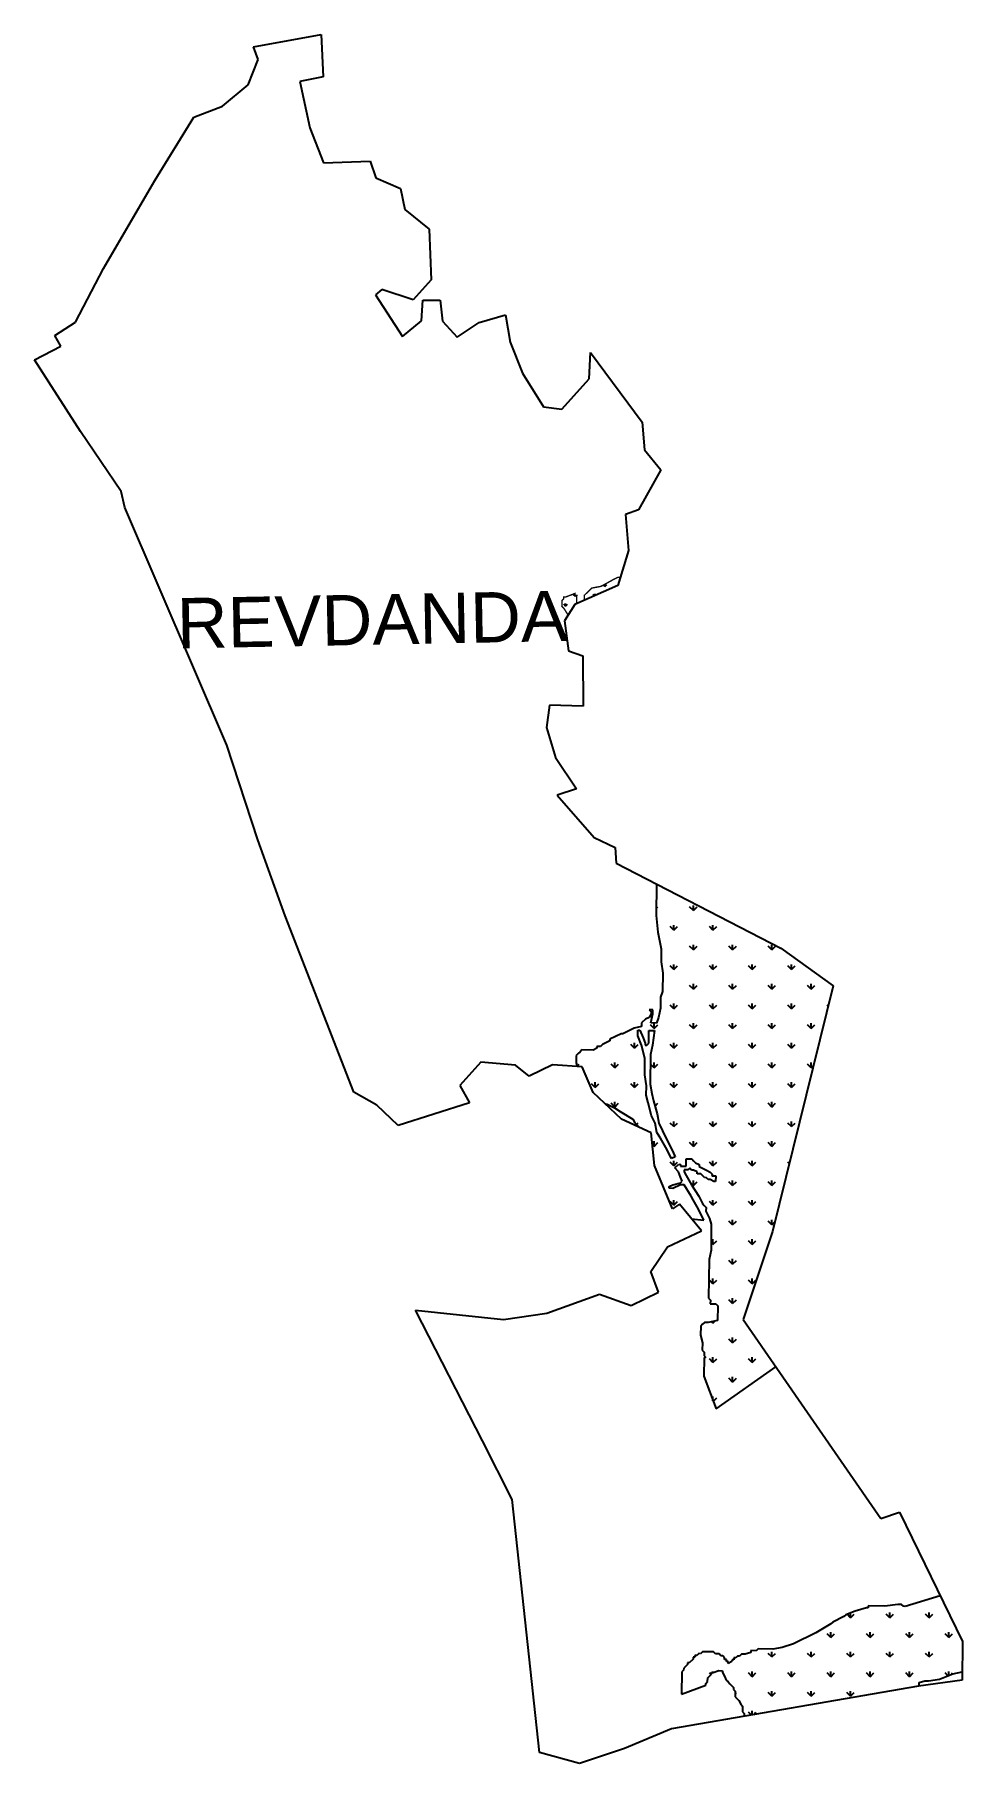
# Model space of a CAD drawing. Header units: metres. Extents: x 280204 to 282207, y 2050748 to 2054482.
import ezdxf

# ---------------------------------------------------------------- set-up
doc = ezdxf.new("R2010")
doc.units = ezdxf.units.M
doc.header["$MEASUREMENT"] = 0
for name, color, linetype in [('MANGROOVES', 112, 'Continuous'), ('village', 3, 'Continuous'), ('VILLAGE NAME', 250, 'Continuous')]:
    doc.layers.add(name, color=color, linetype=linetype)
doc.styles.get("Standard").update_dxf_attribs({"font": 'simplex.shx'})

msp = doc.modelspace()

# ---------------------------------------------------------------- hatches: boundary and pattern name
at = {"layer": 'MANGROOVES'}
h = msp.add_hatch(dxfattribs=at)
h.set_pattern_fill('GRASS', color=256, scale=30)
h.paths.add_polyline_path([(281374.7, 2053254.6), (281374.9, 2053270.6), (281370.9, 2053270.7), (281371, 2053274.7), (281350.8, 2053266.9), (281346.8, 2053267), (281346.8, 2053263), (281342.7, 2053259), (281342.6, 2053247), (281346.5, 2053243), (281354.4, 2053230.8), (281356.6, 2053228.5), (281370.4, 2053251.1), (281371.7, 2053251.7)])
h.paths.add_polyline_path([(281463.5, 2053291.8), (281467.5, 2053305), (281467.6, 2053309.5), (281463.6, 2053309.5), (281455.5, 2053305.6), (281427.3, 2053290), (281407.2, 2053286.2), (281399.1, 2053278.3), (281395, 2053274.4), (281390.9, 2053270.4), (281390.8, 2053260)])

# ---------------------------------------------------------------- linework, layer by layer
at = {"color": 3, "flags": 128}
msp.add_lwpolyline([(280687, 2054428), (280677.1, 2054455.5)], dxfattribs=at)
at = {"layer": 'MANGROOVES'}
for p, q in [((281546.9, 2052647.3), (281546, 2052579.2)), ((281546, 2052579.2), (281549.5, 2052543)), ((281549.5, 2052543), (281557.1, 2052506.9)), ((281557.1, 2052506.9), (281556.7, 2052478.8)), ((281556.7, 2052478.8), (281560.4, 2052454.7)), ((281560.4, 2052454.7), (281559.8, 2052414.7)), ((281555.7, 2052402.7), (281555.4, 2052378.7)), ((281559.8, 2052414.7), (281555.7, 2052402.7)), ((281523, 2052355.1), (281514.9, 2052347.2)), ((281531.1, 2052359), (281523, 2052355.1)), ((281535.2, 2052366.9), (281531.1, 2052359)), ((281539.3, 2052374.9), (281531.3, 2052375)), ((281531.3, 2052375), (281535.2, 2052370.9)), ((281534.9, 2052346.9), (281539.2, 2052366.9)), ((281535.2, 2052370.9), (281535.2, 2052366.9)), ((281539.2, 2052366.9), (281539.3, 2052374.9)), ((281551.1, 2052358.7), (281546.9, 2052346.7)), ((281555.4, 2052378.7), (281551.1, 2052358.7)), ((281470.5, 2052323.7), (281446.3, 2052312)), ((281446.3, 2052312), (281446.3, 2052308)), ((281474.5, 2052323.7), (281470.5, 2052323.7)), ((281498.7, 2052335.4), (281474.5, 2052323.7)), ((281514.8, 2052339.1), (281498.7, 2052335.4)), ((281506.5, 2052319.2), (281506.7, 2052331.2)), ((281514.2, 2052299.1), (281506.5, 2052319.2)), ((281506.7, 2052331.2), (281510.7, 2052331.2)), ((281510.7, 2052331.2), (281518.5, 2052315.1)), ((281514.9, 2052347.2), (281514.8, 2052339.1)), ((281518.5, 2052315.1), (281522.3, 2052303)), ((281530.3, 2052302.9), (281530.7, 2052330.9)), ((281530.7, 2052330.9), (281542.7, 2052330.8)), ((281546.9, 2052346.7), (281534.9, 2052346.9)), ((281542.7, 2052330.8), (281538.3, 2052298.8)), ((281542.7, 2052330.8), (281542.7, 2052330.8)), ((281373.7, 2052276.9), (281373.5, 2052260.9)), ((281377.8, 2052280.9), (281373.7, 2052276.9)), ((281381.8, 2052284.8), (281377.8, 2052280.9)), ((281385.9, 2052288.8), (281381.8, 2052284.8)), ((281409.9, 2052288.4), (281385.9, 2052288.8)), ((281418, 2052292.3), (281409.9, 2052288.4)), ((281418.1, 2052296.4), (281418, 2052292.3)), ((281426.1, 2052296.2), (281418.1, 2052296.4)), ((281430.1, 2052300.2), (281426.1, 2052296.2)), ((281446.3, 2052308), (281430.1, 2052300.2)), ((281521.9, 2052270.9), (281514.2, 2052299.1)), ((281522.3, 2052303), (281522.3, 2052299)), ((281522.3, 2052299), (281526.3, 2052298.9)), ((281526.3, 2052298.9), (281530.3, 2052302.9)), ((281534, 2052278.8), (281533.2, 2052214.7)), ((281538.3, 2052298.8), (281534, 2052278.8)), ((281373.5, 2052260.9), (281375.5, 2052253)), ((281521.4, 2052234.9), (281521.9, 2052270.9)), ((281525.1, 2052210.8), (281521.4, 2052234.9)), ((281524.8, 2052190.7), (281525.1, 2052210.8)), ((281533.2, 2052214.7), (281536.9, 2052194.6)), ((281436.9, 2052171.9), (281440.4, 2052171.8)), ((281440.4, 2052171.8), (281456.4, 2052163.6)), ((281456.4, 2052163.6), (281468.3, 2052155.4)), ((281528.6, 2052174.7), (281524.8, 2052190.7)), ((281536.3, 2052146.5), (281528.6, 2052174.7)), ((281536.9, 2052194.6), (281540.7, 2052178.5)), ((281540.7, 2052178.5), (281548.3, 2052150.4)), ((281468.3, 2052155.4), (281496.1, 2052139)), ((281496.1, 2052139), (281500, 2052131)), ((281500, 2052131), (281507.9, 2052122.9)), ((281544, 2052130.4), (281536.3, 2052146.5)), ((281547.8, 2052110.3), (281544, 2052130.4)), ((281548.3, 2052150.4), (281552.1, 2052130.3)), ((281552.1, 2052130.3), (281559.9, 2052114.1)), ((281555.6, 2052098.2), (281547.8, 2052110.3)), ((281567.4, 2052078), (281555.6, 2052098.2)), ((281559.9, 2052114.1), (281563.8, 2052106.1)), ((281563.8, 2052106.1), (281575.5, 2052081.9)), ((281579.1, 2052053.8), (281567.4, 2052078)), ((281575.5, 2052081.9), (281583.3, 2052065.8)), ((281587.2, 2052057.7), (281579.1, 2052053.8)), ((281583.3, 2052065.8), (281587.2, 2052057.7)), ((281610.9, 2052037.3), (281611.1, 2052053.4)), ((281611.1, 2052053.4), (281623.2, 2052053.2)), ((281623.2, 2052053.2), (281627.1, 2052049.1)), ((281627.1, 2052049.1), (281631.1, 2052045.1)), ((281586.8, 2052033.7), (281595, 2052041.6)), ((281594.7, 2052025.5), (281586.8, 2052033.7)), ((281598.6, 2052013.5), (281594.7, 2052025.5)), ((281595, 2052041.6), (281599, 2052041.5)), ((281602.5, 2052005.4), (281598.6, 2052013.5)), ((281599, 2052041.5), (281598.9, 2052037.5)), ((281598.9, 2052037.5), (281610.9, 2052037.3)), ((281614.8, 2052029.3), (281606.8, 2052029.4)), ((281606.8, 2052029.4), (281606.8, 2052025.4)), ((281606.8, 2052025.4), (281610.7, 2052017.3)), ((281610.7, 2052017.3), (281622.4, 2051997.1)), ((281618.9, 2052033.2), (281614.8, 2052029.3)), ((281622.8, 2052029.2), (281618.9, 2052033.2)), ((281626.8, 2052029.1), (281622.8, 2052029.2)), ((281634.8, 2052025), (281626.8, 2052029.1)), ((281631.1, 2052045.1), (281639, 2052041)), ((281634.7, 2052021), (281634.8, 2052025)), ((281642.8, 2052020.9), (281634.7, 2052021)), ((281639, 2052041), (281639, 2052037)), ((281639, 2052037), (281654.9, 2052028.7)), ((281646.7, 2052016.8), (281642.8, 2052020.9)), ((281650.7, 2052012.8), (281646.7, 2052016.8)), ((281654.7, 2052012.7), (281650.7, 2052012.8)), ((281658.6, 2052008.7), (281654.7, 2052012.7)), ((281654.9, 2052028.7), (281662.8, 2052024.6)), ((281662.8, 2052024.6), (281666.8, 2052020.6)), ((281666.8, 2052020.6), (281666.7, 2052016.6)), ((281666.7, 2052016.6), (281674.7, 2052016.5)), ((281674.7, 2052016.5), (281674.6, 2052004.4)), ((281574.2, 2051989.7), (281574.3, 2051993.7)), ((281582.2, 2051989.6), (281574.2, 2051989.7)), ((281574.3, 2051993.7), (281582.3, 2051997.6)), ((281598.4, 2051997.4), (281582.2, 2051989.6)), ((281582.3, 2051997.6), (281598.4, 2052001.4)), ((281598.4, 2052001.4), (281602.5, 2052005.4)), ((281606.4, 2051997.3), (281598.4, 2051997.4)), ((281622.1, 2051973.1), (281606.4, 2051997.3)), ((281622.4, 2051997.1), (281638.1, 2051972.9)), ((281662.6, 2052008.6), (281658.6, 2052008.7)), ((281670.6, 2052004.5), (281662.6, 2052008.6)), ((281674.6, 2052004.4), (281670.6, 2052004.5)), ((281626, 2051965), (281622.1, 2051973.1)), ((281637.7, 2051944.8), (281626, 2051965)), ((281649.4, 2051920.6), (281637.7, 2051944.8)), ((281638.1, 2051972.9), (281645.9, 2051956.7)), ((281645.9, 2051956.7), (281649.9, 2051952.7)), ((281649.9, 2051952.7), (281653.8, 2051948.6)), ((281653.8, 2051948.6), (281653.7, 2051940.6)), ((281653.7, 2051940.6), (281661.5, 2051924.5)), ((281622.3, 2051923.7), (281649.4, 2051920.6)), ((281661.5, 2051924.5), (281665.3, 2051912.4)), ((281665.3, 2051912.4), (281664.6, 2051856.3)), ((281660.3, 2051836.3), (281659.2, 2051752.2)), ((281664.6, 2051856.3), (281660.3, 2051836.3)), ((281659.2, 2051752.2), (281663.2, 2051748.1)), ((281663.2, 2051748.1), (281663.1, 2051740.1)), ((281663.1, 2051740.1), (281675.1, 2051740)), ((281675.1, 2051740), (281679, 2051735.9)), ((281679, 2051735.9), (281678.6, 2051703.9)), ((281642.4, 2051692.3), (281642.1, 2051672.3)), ((281646.4, 2051696.3), (281642.4, 2051692.3)), ((281650.5, 2051700.2), (281646.4, 2051696.3)), ((281658.5, 2051700.1), (281650.5, 2051700.2)), ((281678.6, 2051703.9), (281658.5, 2051700.1)), ((281642.1, 2051672.3), (281645.9, 2051656.2)), ((281645.9, 2051656.2), (281645.7, 2051640.2)), ((281645.7, 2051640.2), (281649.7, 2051636.1)), ((281649.5, 2051624.1), (281649, 2051584)), ((281653.5, 2051624), (281649.5, 2051624.1)), ((281649.7, 2051636.1), (281649.6, 2051628.1)), ((281649.6, 2051628.1), (281653.5, 2051624)), ((281675.4, 2051513.5), (281804.8, 2051604.4)), ((281649, 2051584), (281675.4, 2051513.5)), ((282000, 2051083.9), (281975.8, 2051076.3)), ((282004, 2051083.9), (282000, 2051083.9)), ((282040.1, 2051087.4), (282004, 2051087.9)), ((282004, 2051087.9), (282004, 2051083.9)), ((282068.2, 2051091.1), (282040.1, 2051087.4)), ((282076.2, 2051090.9), (282068.2, 2051091.1)), ((282080.1, 2051086.9), (282076.2, 2051090.9)), ((282084.1, 2051086.8), (282080.1, 2051086.9)), ((282159.6, 2051109.3), (282084.1, 2051086.8)), ((281923.4, 2051048.9), (281891.1, 2051029.3)), ((281927.4, 2051052.9), (281923.4, 2051048.9)), ((281951.6, 2051064.6), (281927.4, 2051052.9)), ((281955.7, 2051068.5), (281951.6, 2051064.6)), ((281975.8, 2051076.3), (281955.7, 2051068.5)), ((281842.7, 2051005.9), (281818.5, 2050998.2)), ((281891.1, 2051029.3), (281842.7, 2051005.9)), ((281625.9, 2050972.7), (281617.8, 2050964.8)), ((281629.9, 2050976.7), (281625.9, 2050976.7)), ((281625.9, 2050976.7), (281625.9, 2050972.7)), ((281630, 2050980.7), (281629.9, 2050976.7)), ((281634, 2050980.6), (281630, 2050980.7)), ((281638.1, 2050984.6), (281634, 2050980.6)), ((281642.1, 2050984.5), (281638.1, 2050984.6)), ((281646.1, 2050988.5), (281642.1, 2050984.5)), ((281670.2, 2050988.2), (281646.1, 2050988.5)), ((281674.1, 2050984.1), (281670.2, 2050988.2)), ((281682.1, 2050984), (281674.1, 2050984.1)), ((281686.1, 2050979.9), (281682.1, 2050984)), ((281690.1, 2050979.9), (281686.1, 2050979.9)), ((281694, 2050975.8), (281690.1, 2050979.9)), ((281694, 2050971.8), (281694, 2050975.8)), ((281698, 2050971.8), (281694, 2050971.8)), ((281697.9, 2050967.8), (281698, 2050971.8)), ((281701.9, 2050967.7), (281697.9, 2050967.8)), ((281701.9, 2050963.7), (281701.9, 2050967.7)), ((281709.9, 2050967.6), (281701.9, 2050963.7)), ((281710, 2050971.6), (281709.9, 2050967.6)), ((281714, 2050971.5), (281710, 2050971.6)), ((281714.1, 2050975.6), (281714, 2050971.5)), ((281718.1, 2050975.5), (281714.1, 2050975.6)), ((281722.1, 2050979.5), (281718.1, 2050975.5)), ((281726.1, 2050979.4), (281722.1, 2050979.5)), ((281730.2, 2050983.4), (281726.1, 2050979.4)), ((281738.2, 2050983.2), (281730.2, 2050983.4)), ((281750.3, 2050987.1), (281738.2, 2050983.2)), ((281762.3, 2050990.9), (281750.3, 2050991.1)), ((281750.3, 2050991.1), (281750.3, 2050987.1)), ((281766.4, 2050994.9), (281762.3, 2050990.9)), ((281798.4, 2050994.5), (281766.4, 2050994.9)), ((281818.5, 2050998.2), (281798.4, 2050994.5)), ((281601.5, 2050945), (281600.8, 2050896.9)), ((281605.5, 2050948.9), (281601.5, 2050945)), ((281605.6, 2050953), (281605.5, 2050948.9)), ((281609.6, 2050956.9), (281605.6, 2050953)), ((281613.7, 2050960.9), (281609.6, 2050956.9)), ((281613.8, 2050964.9), (281613.7, 2050960.9)), ((281617.8, 2050964.8), (281613.8, 2050964.9)), ((281657.3, 2050924.2), (281657.4, 2050932.2)), ((281657.4, 2050932.2), (281665.5, 2050940.1)), ((281665.5, 2050940.1), (281665.6, 2050944.1)), ((281665.6, 2050944.1), (281669.6, 2050944.1)), ((281669.6, 2050944.1), (281681.6, 2050947.9)), ((281681.6, 2050947.9), (281689.7, 2050947.8)), ((281689.7, 2050947.8), (281689.6, 2050943.8)), ((281689.6, 2050943.8), (281693.5, 2050935.8)), ((281693.5, 2050935.8), (281697.4, 2050927.7)), ((282134.1, 2050925.9), (282158.2, 2050929.6)), ((282158.2, 2050929.6), (282186.4, 2050941.2)), ((282186.4, 2050941.2), (282206.8, 2050945.1)), ((281600.8, 2050896.9), (281653.2, 2050916.3)), ((281653.2, 2050920.3), (281657.3, 2050924.2)), ((281653.2, 2050916.3), (281653.2, 2050920.3)), ((281697.4, 2050927.7), (281701.3, 2050923.6)), ((281701.3, 2050923.6), (281705.3, 2050919.6)), ((281705.3, 2050919.6), (281713.2, 2050911.5)), ((281713.2, 2050911.5), (281713.2, 2050907.4)), ((281713.2, 2050907.4), (281717.1, 2050903.4)), ((281717.1, 2050903.4), (281716.9, 2050891.4)), ((281716.9, 2050891.4), (281720.9, 2050887.3)), ((282113.9, 2050914.1), (282114, 2050922.1)), ((282114, 2050922.1), (282126.1, 2050926)), ((282126.1, 2050926), (282134.1, 2050925.9)), ((281720.9, 2050887.3), (281724.9, 2050883.2)), ((281724.9, 2050883.2), (281728.8, 2050875.2)), ((281728.8, 2050875.2), (281732.7, 2050871.1)), ((281732.7, 2050871.1), (281732.5, 2050859.1)), ((281732.5, 2050859.1), (281736.5, 2050855)), ((281736.5, 2050855), (281736.4, 2050848.8))]:
    msp.add_line(p, q, dxfattribs=at)
at = {"layer": 'MANGROOVES', "linetype": 'Continuous'}
for p, q in [((281546.2, 2052594.1), (281549.6, 2052597.5)), ((281626.5, 2052589.6), (281618.5, 2052597.5)), ((281626.5, 2052589.6), (281626.5, 2052600.8)), ((281626.5, 2052589.6), (281634.4, 2052597.5)), ((281584.1, 2052547.1), (281576.1, 2052555.1)), ((281584.1, 2052547.1), (281584.1, 2052558.4)), ((281584.1, 2052547.1), (281592, 2052555.1)), ((281668.9, 2052547.1), (281661, 2052555.1)), ((281668.9, 2052547.1), (281668.9, 2052558.4)), ((281668.9, 2052547.1), (281676.9, 2052555.1)), ((281626.5, 2052504.7), (281618.5, 2052512.7)), ((281626.5, 2052504.7), (281626.5, 2052516)), ((281626.5, 2052504.7), (281634.4, 2052512.7)), ((281711.3, 2052504.7), (281703.4, 2052512.7)), ((281711.3, 2052504.7), (281711.3, 2052516)), ((281711.3, 2052504.7), (281719.3, 2052512.7)), ((281796.2, 2052504.7), (281788.2, 2052512.7)), ((281796.2, 2052504.7), (281796.2, 2052516)), ((281796.2, 2052504.7), (281804.1, 2052512.7)), ((281584.1, 2052462.3), (281576.1, 2052470.2)), ((281584.1, 2052462.3), (281584.1, 2052473.5)), ((281584.1, 2052462.3), (281592, 2052470.2)), ((281668.9, 2052462.3), (281661, 2052470.2)), ((281668.9, 2052462.3), (281668.9, 2052473.5)), ((281668.9, 2052462.3), (281676.9, 2052470.2)), ((281753.8, 2052462.3), (281745.8, 2052470.2)), ((281753.8, 2052462.3), (281753.8, 2052473.5)), ((281753.8, 2052462.3), (281761.7, 2052470.2)), ((281838.6, 2052462.3), (281830.7, 2052470.2)), ((281838.6, 2052462.3), (281838.6, 2052473.5)), ((281838.6, 2052462.3), (281846.6, 2052470.2)), ((281626.5, 2052419.9), (281618.5, 2052427.8)), ((281626.5, 2052419.9), (281626.5, 2052431.1)), ((281626.5, 2052419.9), (281634.4, 2052427.8)), ((281711.3, 2052419.9), (281703.4, 2052427.8)), ((281711.3, 2052419.9), (281711.3, 2052431.1)), ((281711.3, 2052419.9), (281719.3, 2052427.8)), ((281796.2, 2052419.9), (281788.2, 2052427.8)), ((281796.2, 2052419.9), (281796.2, 2052431.1)), ((281796.2, 2052419.9), (281804.1, 2052427.8)), ((281881, 2052419.9), (281873.1, 2052427.8)), ((281881, 2052419.9), (281881, 2052431.1)), ((281881, 2052419.9), (281889, 2052427.8)), ((281584.1, 2052377.4), (281576.1, 2052385.4)), ((281584.1, 2052377.4), (281584.1, 2052388.7)), ((281584.1, 2052377.4), (281592, 2052385.4)), ((281668.9, 2052377.4), (281661, 2052385.4)), ((281668.9, 2052377.4), (281668.9, 2052388.7)), ((281668.9, 2052377.4), (281676.9, 2052385.4)), ((281753.8, 2052377.4), (281745.8, 2052385.4)), ((281753.8, 2052377.4), (281753.8, 2052388.7)), ((281753.8, 2052377.4), (281761.7, 2052385.4)), ((281838.6, 2052377.4), (281830.7, 2052385.4)), ((281838.6, 2052377.4), (281838.6, 2052388.7)), ((281838.6, 2052377.4), (281846.6, 2052385.4)), ((281917.8, 2052383.1), (281915.5, 2052385.4)), ((281541.6, 2052335), (281533.7, 2052343)), ((281541.6, 2052335), (281541.6, 2052346.3)), ((281541.6, 2052335), (281549.6, 2052343)), ((281626.5, 2052335), (281618.5, 2052343)), ((281626.5, 2052335), (281626.5, 2052346.3)), ((281626.5, 2052335), (281634.4, 2052343)), ((281711.3, 2052335), (281703.4, 2052343)), ((281711.3, 2052335), (281711.3, 2052346.3)), ((281711.3, 2052335), (281719.3, 2052343)), ((281796.2, 2052335), (281788.2, 2052343)), ((281796.2, 2052335), (281796.2, 2052346.3)), ((281796.2, 2052335), (281804.1, 2052343)), ((281881, 2052335), (281873.1, 2052343)), ((281881, 2052335), (281881, 2052346.3)), ((281881, 2052335), (281889, 2052343)), ((281418.1, 2052296.3), (281418.1, 2052296.4)), ((281499.2, 2052292.6), (281491.3, 2052300.5)), ((281499.2, 2052292.6), (281499.2, 2052303.8)), ((281499.2, 2052292.6), (281507.2, 2052300.5)), ((281584.1, 2052292.6), (281576.1, 2052300.5)), ((281584.1, 2052292.6), (281584.1, 2052303.8)), ((281584.1, 2052292.6), (281592, 2052300.5)), ((281668.9, 2052292.6), (281661, 2052300.5)), ((281668.9, 2052292.6), (281668.9, 2052303.8)), ((281668.9, 2052292.6), (281676.9, 2052300.5)), ((281753.8, 2052292.6), (281745.8, 2052300.5)), ((281753.8, 2052292.6), (281753.8, 2052303.8)), ((281753.8, 2052292.6), (281761.7, 2052300.5)), ((281838.6, 2052292.6), (281830.7, 2052300.5)), ((281838.6, 2052292.6), (281838.6, 2052303.8)), ((281838.6, 2052292.6), (281846.6, 2052300.5)), ((281375.4, 2052253.6), (281379.9, 2052258.1)), ((281456.8, 2052250.2), (281448.8, 2052258.1)), ((281456.8, 2052250.2), (281456.8, 2052261.4)), ((281456.8, 2052250.2), (281464.7, 2052258.1)), ((281541.6, 2052250.2), (281533.7, 2052258.1)), ((281541.6, 2052250.2), (281541.6, 2052261.4)), ((281541.6, 2052250.2), (281549.6, 2052258.1)), ((281626.5, 2052250.2), (281618.5, 2052258.1)), ((281626.5, 2052250.2), (281626.5, 2052261.4)), ((281626.5, 2052250.2), (281634.4, 2052258.1)), ((281711.3, 2052250.2), (281703.4, 2052258.1)), ((281711.3, 2052250.2), (281711.3, 2052261.4)), ((281711.3, 2052250.2), (281719.3, 2052258.1)), ((281796.2, 2052250.2), (281788.2, 2052258.1)), ((281796.2, 2052250.2), (281796.2, 2052261.4)), ((281796.2, 2052250.2), (281804.1, 2052258.1)), ((281881, 2052250.2), (281873.1, 2052258.1)), ((281881, 2052250.2), (281881, 2052261.4)), ((281881, 2052250.2), (281886.2, 2052255.3)), ((281414.4, 2052207.7), (281406.4, 2052215.7)), ((281414.4, 2052207.7), (281414.4, 2052219)), ((281414.4, 2052207.7), (281422.3, 2052215.7)), ((281499.2, 2052207.7), (281491.3, 2052215.7)), ((281499.2, 2052207.7), (281499.2, 2052219)), ((281499.2, 2052207.7), (281507.2, 2052215.7)), ((281584.1, 2052207.7), (281576.1, 2052215.7)), ((281584.1, 2052207.7), (281584.1, 2052219)), ((281584.1, 2052207.7), (281592, 2052215.7)), ((281668.9, 2052207.7), (281661, 2052215.7)), ((281668.9, 2052207.7), (281668.9, 2052219)), ((281668.9, 2052207.7), (281676.9, 2052215.7)), ((281753.8, 2052207.7), (281745.8, 2052215.7)), ((281753.8, 2052207.7), (281753.8, 2052219)), ((281753.8, 2052207.7), (281761.7, 2052215.7)), ((281838.6, 2052207.7), (281830.7, 2052215.7)), ((281838.6, 2052207.7), (281838.6, 2052219)), ((281838.6, 2052207.7), (281846.6, 2052215.7)), ((281456.8, 2052165.3), (281448.8, 2052173.3)), ((281456.8, 2052165.3), (281456.8, 2052176.6)), ((281456.8, 2052165.3), (281464.7, 2052173.3)), ((281541.6, 2052175), (281541.6, 2052176.6)), ((281543.7, 2052167.4), (281549.6, 2052173.3)), ((281626.5, 2052165.3), (281618.5, 2052173.3)), ((281626.5, 2052165.3), (281626.5, 2052176.6)), ((281626.5, 2052165.3), (281634.4, 2052173.3)), ((281711.3, 2052165.3), (281703.4, 2052173.3)), ((281711.3, 2052165.3), (281711.3, 2052176.6)), ((281711.3, 2052165.3), (281719.3, 2052173.3)), ((281796.2, 2052165.3), (281788.2, 2052173.3)), ((281796.2, 2052165.3), (281796.2, 2052176.6)), ((281796.2, 2052165.3), (281804.1, 2052173.3)), ((281499.2, 2052132.6), (281499.2, 2052134.1)), ((281503.6, 2052127.3), (281507.2, 2052130.8)), ((281584.1, 2052122.9), (281576.1, 2052130.8)), ((281584.1, 2052122.9), (281584.1, 2052134.1)), ((281584.1, 2052122.9), (281592, 2052130.8)), ((281668.9, 2052122.9), (281661, 2052130.8)), ((281668.9, 2052122.9), (281668.9, 2052134.1)), ((281668.9, 2052122.9), (281676.9, 2052130.8)), ((281753.8, 2052122.9), (281745.8, 2052130.8)), ((281753.8, 2052122.9), (281753.8, 2052134.1)), ((281753.8, 2052122.9), (281761.7, 2052130.8)), ((281838.6, 2052122.9), (281830.7, 2052130.8)), ((281838.6, 2052122.9), (281838.6, 2052134.1)), ((281838.6, 2052122.9), (281846.6, 2052130.8)), ((281541.6, 2052080.4), (281541.6, 2052091.7)), ((281541.6, 2052080.4), (281549.6, 2052088.4)), ((281626.5, 2052080.4), (281618.5, 2052088.4)), ((281626.5, 2052080.4), (281626.5, 2052091.7)), ((281626.5, 2052080.4), (281634.4, 2052088.4)), ((281711.3, 2052080.4), (281703.4, 2052088.4)), ((281711.3, 2052080.4), (281711.3, 2052091.7)), ((281711.3, 2052080.4), (281719.3, 2052088.4)), ((281796.2, 2052080.4), (281788.2, 2052088.4)), ((281796.2, 2052080.4), (281796.2, 2052091.7)), ((281796.2, 2052080.4), (281804.1, 2052088.4)), ((281541.6, 2052080.4), (281538.1, 2052084)), ((281584.1, 2052038), (281584.1, 2052049.3)), ((281668.9, 2052038), (281668.9, 2052049.3)), ((281753.8, 2052038), (281753.8, 2052049.3)), ((281584.1, 2052038), (281576.1, 2052046)), ((281584.1, 2052038), (281592, 2052046)), ((281668.9, 2052038), (281661, 2052046)), ((281668.9, 2052038), (281676.9, 2052046)), ((281753.8, 2052038), (281745.8, 2052046)), ((281753.8, 2052038), (281761.7, 2052046)), ((281833.7, 2052043), (281830.7, 2052046)), ((281626.5, 2051995.6), (281618.8, 2052003.2)), ((281626.5, 2051995.6), (281626.5, 2052006.8)), ((281626.5, 2051995.6), (281634.4, 2052003.5)), ((281711.3, 2051995.6), (281703.4, 2052003.5)), ((281711.3, 2051995.6), (281711.3, 2052006.8)), ((281711.3, 2051995.6), (281719.3, 2052003.5)), ((281796.2, 2051995.6), (281788.2, 2052003.5)), ((281796.2, 2051995.6), (281796.2, 2052006.8)), ((281796.2, 2051995.6), (281804.1, 2052003.5)), ((281584.1, 2051953.2), (281576.1, 2051961.1)), ((281584.1, 2051953.2), (281584.1, 2051964.4)), ((281584.1, 2051953.2), (281592, 2051961.1)), ((281668.9, 2051953.2), (281661, 2051961.1)), ((281668.9, 2051953.2), (281668.9, 2051964.4)), ((281668.9, 2051953.2), (281676.9, 2051961.1)), ((281753.8, 2051953.2), (281745.8, 2051961.1)), ((281753.8, 2051953.2), (281753.8, 2051964.4)), ((281753.8, 2051953.2), (281761.7, 2051961.1)), ((281711.3, 2051910.7), (281703.4, 2051918.7)), ((281711.3, 2051910.7), (281711.3, 2051922)), ((281711.3, 2051910.7), (281719.3, 2051918.7)), ((281796.2, 2051910.7), (281788.2, 2051918.7)), ((281796.2, 2051910.7), (281796.2, 2051922)), ((281796.2, 2051910.7), (281802.6, 2051917.1)), ((281668.9, 2051868.3), (281664.8, 2051872.4)), ((281668.9, 2051868.3), (281668.9, 2051879.6)), ((281668.9, 2051868.3), (281676.9, 2051876.3)), ((281753.8, 2051868.3), (281745.8, 2051876.3)), ((281753.8, 2051868.3), (281753.8, 2051879.6)), ((281753.8, 2051868.3), (281761.7, 2051876.3)), ((281711.3, 2051825.9), (281703.4, 2051833.8)), ((281711.3, 2051825.9), (281711.3, 2051837.1)), ((281711.3, 2051825.9), (281719.3, 2051833.8)), ((281668.9, 2051783.5), (281661, 2051791.4)), ((281668.9, 2051783.5), (281668.9, 2051794.7)), ((281668.9, 2051783.5), (281676.9, 2051791.4)), ((281753.8, 2051783.5), (281745.8, 2051791.4)), ((281753.8, 2051783.5), (281753.8, 2051794.7)), ((281753.8, 2051783.5), (281761.7, 2051791.4)), ((281711.3, 2051741), (281711.3, 2051752.3)), ((281711.3, 2051741), (281703.4, 2051749)), ((281711.3, 2051741), (281719.3, 2051749)), ((281668.9, 2051698.6), (281666, 2051701.5)), ((281668.9, 2051698.6), (281673.1, 2051702.8)), ((281668.9, 2051698.6), (281668.9, 2051702)), ((281711.3, 2051656.2), (281703.4, 2051664.1)), ((281711.3, 2051656.2), (281711.3, 2051667.4)), ((281711.3, 2051656.2), (281719.3, 2051664.1)), ((281668.9, 2051613.8), (281661, 2051621.7)), ((281668.9, 2051613.8), (281668.9, 2051625)), ((281668.9, 2051613.8), (281676.9, 2051621.7)), ((281753.8, 2051613.8), (281745.8, 2051621.7)), ((281753.8, 2051613.8), (281753.8, 2051625)), ((281753.8, 2051613.8), (281761.7, 2051621.7)), ((281711.3, 2051571.3), (281703.4, 2051579.3)), ((281711.3, 2051571.3), (281711.3, 2051582.6)), ((281711.3, 2051571.3), (281719.3, 2051579.3)), ((281668.9, 2051530.7), (281668.9, 2051540.2)), ((281669.4, 2051529.4), (281676.9, 2051536.9)), ((281965.9, 2051062.2), (281958.5, 2051069.6)), ((281965.9, 2051062.2), (281965.9, 2051072.4)), ((281965.9, 2051062.2), (281973.9, 2051070.2)), ((282050.8, 2051062.2), (282042.8, 2051070.2)), ((282050.8, 2051062.2), (282050.8, 2051073.5)), ((282050.8, 2051062.2), (282058.7, 2051070.2)), ((282135.6, 2051062.2), (282127.7, 2051070.2)), ((282135.6, 2051062.2), (282135.6, 2051073.5)), ((282135.6, 2051062.2), (282143.6, 2051070.2)), ((281923.5, 2051019.8), (281915.5, 2051027.7)), ((281923.5, 2051019.8), (281923.5, 2051031)), ((281923.5, 2051019.8), (281931.4, 2051027.7)), ((282008.3, 2051019.8), (282000.4, 2051027.7)), ((282008.3, 2051019.8), (282008.3, 2051031)), ((282008.3, 2051019.8), (282016.3, 2051027.7)), ((282093.2, 2051019.8), (282085.2, 2051027.7)), ((282093.2, 2051019.8), (282093.2, 2051031)), ((282093.2, 2051019.8), (282101.1, 2051027.7)), ((282178, 2051019.8), (282170.1, 2051027.7)), ((282178, 2051019.8), (282178, 2051031)), ((282178, 2051019.8), (282186, 2051027.7)), ((281796.2, 2050977.4), (281788.2, 2050985.3)), ((281796.2, 2050977.4), (281796.2, 2050988.6)), ((281796.2, 2050977.4), (281804.1, 2050985.3)), ((281881, 2050977.4), (281873.1, 2050985.3)), ((281881, 2050977.4), (281881, 2050988.6)), ((281881, 2050977.4), (281889, 2050985.3)), ((281965.9, 2050977.4), (281957.9, 2050985.3)), ((281965.9, 2050977.4), (281965.9, 2050988.6)), ((281965.9, 2050977.4), (281973.9, 2050985.3)), ((282050.8, 2050977.4), (282042.8, 2050985.3)), ((282050.8, 2050977.4), (282050.8, 2050988.6)), ((282050.8, 2050977.4), (282058.7, 2050985.3)), ((282135.6, 2050977.4), (282127.7, 2050985.3)), ((282135.6, 2050977.4), (282135.6, 2050988.6)), ((282135.6, 2050977.4), (282143.6, 2050985.3)), ((281664.6, 2050939.2), (281661, 2050942.9)), ((281668.9, 2050944.1), (281668.9, 2050946.2)), ((281753.8, 2050934.9), (281745.8, 2050942.9)), ((281753.8, 2050934.9), (281753.8, 2050946.2)), ((281753.8, 2050934.9), (281761.7, 2050942.9)), ((281838.6, 2050934.9), (281830.7, 2050942.9)), ((281838.6, 2050934.9), (281838.6, 2050946.2)), ((281838.6, 2050934.9), (281846.6, 2050942.9)), ((281923.5, 2050934.9), (281915.5, 2050942.9)), ((281923.5, 2050934.9), (281923.5, 2050946.2)), ((281923.5, 2050934.9), (281931.4, 2050942.9)), ((282008.3, 2050934.9), (282000.4, 2050942.9)), ((282008.3, 2050934.9), (282008.3, 2050946.2)), ((282008.3, 2050934.9), (282016.3, 2050942.9)), ((282093.2, 2050934.9), (282085.2, 2050942.9)), ((282093.2, 2050934.9), (282093.2, 2050946.2)), ((282093.2, 2050934.9), (282101.1, 2050942.9)), ((282176, 2050937), (282170.1, 2050942.9)), ((282178, 2050937.8), (282178, 2050946.2)), ((282182.9, 2050939.8), (282186, 2050942.9)), ((281717, 2050898.2), (281719.3, 2050900.5)), ((281796.2, 2050892.5), (281788.2, 2050900.5)), ((281796.2, 2050892.5), (281796.2, 2050903.8)), ((281796.2, 2050892.5), (281804.1, 2050900.5)), ((281881, 2050892.5), (281873.1, 2050900.5)), ((281881, 2050892.5), (281881, 2050903.8)), ((281881, 2050892.5), (281889, 2050900.5)), ((281965.9, 2050892.5), (281957.9, 2050900.5)), ((281965.9, 2050892.5), (281965.9, 2050903.8)), ((281965.9, 2050892.5), (281973.9, 2050900.5)), ((282050.8, 2050903.5), (282050.8, 2050903.8)), ((281752, 2050851.8), (281745.8, 2050858)), ((281753.8, 2050852.1), (281753.8, 2050861.3)), ((281756.2, 2050852.5), (281761.7, 2050858))]:
    msp.add_line(p, q, dxfattribs=at)
at = {"layer": 'MANGROOVES', "const_width": 2.98}
for points in [[(281467.5, 2053302.6), (281467.6, 2053309.5), (281463.6, 2053309.5), (281455.5, 2053305.6), (281427.3, 2053290), (281407.2, 2053286.2), (281399.1, 2053278.3), (281395, 2053274.4), (281390.9, 2053270.4), (281390.8, 2053260.1)], [(281370.6, 2053250.7), (281374.7, 2053254.6), (281374.9, 2053270.6), (281370.9, 2053270.7), (281371, 2053274.7), (281350.8, 2053266.9), (281346.8, 2053267), (281346.8, 2053263), (281342.7, 2053259), (281342.6, 2053247), (281346.5, 2053243), (281354.4, 2053230.8), (281356.6, 2053228.5)]]:
    msp.add_lwpolyline(points, dxfattribs=at)
at = {"layer": 'village', "color": 3}
for p, q in [((280677.1, 2054455.5), (280822.7, 2054481.8)), ((280822.7, 2054481.8), (280827, 2054390.5)), ((280665.3, 2054373.5), (280687, 2054428)), ((280609.9, 2054327), (280665.3, 2054373.5)), ((280827, 2054390.5), (280777.2, 2054380.2)), ((280777.2, 2054380.2), (280798.7, 2054280.6)), ((280548.3, 2054303.3), (280609.9, 2054327)), ((280463.7, 2054166.9), (280548.3, 2054303.3)), ((280798.7, 2054280.6), (280828, 2054204.4)), ((280828, 2054204.4), (280928.5, 2054208.6)), ((280928.5, 2054208.6), (280941, 2054172.6)), ((280352.7, 2053976.2), (280463.7, 2054166.9)), ((280941, 2054172.6), (280994.4, 2054149)), ((280994.4, 2054149), (281003.6, 2054103.6)), ((281003.6, 2054103.6), (281055.8, 2054061.5)), ((281055.8, 2054061.5), (281060.3, 2053952.1)), ((280292.6, 2053860.8), (280352.7, 2053976.2)), ((280954.2, 2053931.1), (280940.2, 2053919.8)), ((280940.2, 2053919.8), (280998.3, 2053829.4)), ((281021.4, 2053908.8), (280954.2, 2053931.1)), ((281060.3, 2053952.1), (281021.4, 2053908.8)), ((281039.7, 2053863.3), (281042.8, 2053908)), ((281042.8, 2053908), (281079.6, 2053908.1)), ((281079.6, 2053908.1), (281085, 2053862.8)), ((280247.7, 2053831.6), (280292.6, 2053860.8)), ((280998.3, 2053829.4), (281039.7, 2053863.3)), ((281085, 2053862.8), (281116.5, 2053828)), ((281116.5, 2053828), (281164.2, 2053859.6)), ((281164.2, 2053859.6), (281220.6, 2053876.3)), ((281220.6, 2053876.3), (281230.8, 2053817.4)), ((280204.3, 2053779.3), (280260.6, 2053808.4)), ((280260.6, 2053808.4), (280247.7, 2053831.6)), ((281230.8, 2053817.4), (281257.3, 2053750.3)), ((280303.3, 2053624.4), (280204.3, 2053779.3)), ((281401.8, 2053738.5), (281404.5, 2053795.3)), ((281404.5, 2053795.3), (281515.7, 2053644.4)), ((281257.3, 2053750.3), (281302.8, 2053677.8)), ((281342.2, 2053672.4), (281401.8, 2053738.5)), ((281302.8, 2053677.8), (281342.2, 2053672.4)), ((280391.4, 2053495), (280303.3, 2053624.4)), ((281515.7, 2053644.4), (281521.2, 2053584.6)), ((281521.2, 2053584.6), (281556.1, 2053541.4)), ((281556.1, 2053541.4), (281508.1, 2053454.9)), ((280399.1, 2053460.2), (280391.4, 2053495)), ((280619, 2052946.6), (280399.1, 2053460.2)), ((281508.1, 2053454.9), (281480.2, 2053445.3)), ((281480.2, 2053445.3), (281486.6, 2053367.6)), ((281486.6, 2053367.6), (281463.5, 2053291.8)), ((281463.5, 2053291.8), (281370.4, 2053251.1)), ((281370.4, 2053251.1), (281348.6, 2053215.4)), ((281348.6, 2053215.4), (281357, 2053150.6)), ((281357, 2053150.6), (281388.2, 2053140.1)), ((281388.2, 2053140.1), (281388.4, 2053030.9)), ((281316, 2053033.5), (281309.5, 2052985.4)), ((281388.4, 2053030.9), (281316, 2053033.5)), ((281309.5, 2052985.4), (281328.8, 2052920.3)), ((280686.5, 2052742.3), (280619, 2052946.6)), ((281328.8, 2052920.3), (281374.5, 2052852.8)), ((281374.5, 2052852.8), (281332.7, 2052839)), ((281332.7, 2052839), (281412.6, 2052747.8)), ((280745.2, 2052578.3), (280686.5, 2052742.3)), ((281412.6, 2052747.8), (281457.7, 2052725.7)), ((281457.7, 2052725.7), (281459.7, 2052692.3)), ((281459.7, 2052692.3), (281815.6, 2052508.4)), ((280893.2, 2052197.7), (280745.2, 2052578.3)), ((281815.6, 2052508.4), (281928.6, 2052426.8)), ((281928.6, 2052426.8), (281797.4, 2051896.2)), ((281167.8, 2052262.1), (281122.3, 2052211.6)), ((281242.3, 2052255.8), (281167.8, 2052262.1)), ((281271.8, 2052232.1), (281242.3, 2052255.8)), ((281322.4, 2052256.6), (281271.8, 2052232.1)), ((281386.5, 2052252.2), (281322.4, 2052256.6)), ((281410.3, 2052196.9), (281386.5, 2052252.2)), ((281122.3, 2052211.6), (281142.9, 2052174.5)), ((280942.9, 2052169.2), (280893.2, 2052197.7)), ((280989.3, 2052125.6), (280942.9, 2052169.2)), ((281142.9, 2052174.5), (280989.3, 2052125.6)), ((281471.6, 2052138.8), (281410.3, 2052196.9)), ((281535.6, 2052109.8), (281471.6, 2052138.8)), ((281542.5, 2052039), (281535.6, 2052109.8)), ((281581.8, 2051945.1), (281542.5, 2052039)), ((281596.9, 2051955.5), (281581.8, 2051945.1)), ((281644.3, 2051898), (281596.9, 2051955.5)), ((281534.4, 2051810.1), (281570.7, 2051863.1)), ((281570.7, 2051863.1), (281644.3, 2051898)), ((281797.4, 2051896.2), (281734.3, 2051706.7)), ((281551.4, 2051765.5), (281534.4, 2051810.1)), ((281310, 2051719.8), (281423.8, 2051761.3)), ((281423.8, 2051761.3), (281492.4, 2051736.8)), ((281492.4, 2051736.8), (281551.4, 2051765.5)), ((281171.4, 2051444.3), (281026.5, 2051726.5)), ((281026.5, 2051726.5), (281216.4, 2051706.7)), ((281216.4, 2051706.7), (281310, 2051719.8)), ((281734.3, 2051706.7), (282031.2, 2051276.3)), ((281235.5, 2051317.6), (281171.4, 2051444.3)), ((281294.2, 2050771), (281235.5, 2051317.6)), ((282031.2, 2051276.3), (282071.7, 2051290.4)), ((282071.7, 2051290.4), (282207.4, 2051011.1)), ((282207.4, 2051011.1), (282206.6, 2050927.5)), ((282112.6, 2050914.2), (281579.4, 2050821.9)), ((282206.6, 2050927.5), (282112.6, 2050914.2)), ((281579.4, 2050821.9), (281477.5, 2050779.8)), ((281477.5, 2050779.8), (281381, 2050747.5)), ((281381, 2050747.5), (281294.2, 2050771))]:
    msp.add_line(p, q, dxfattribs=at)

# ---------------------------------------------------------------- texts
at = {"layer": 'VILLAGE NAME', "insert": (280510.3, 2053264.4), "char_height": 108.748, "attachment_point": 1, "rotation": 1.1028}
msp.add_mtext_dynamic_manual_height_columns('{\\fArial|b0|i0|c0|p34;REVDANDA}', width=726.929, gutter_width=543.7, heights=[0], dxfattribs=at)

doc.saveas('drawing.dxf')
